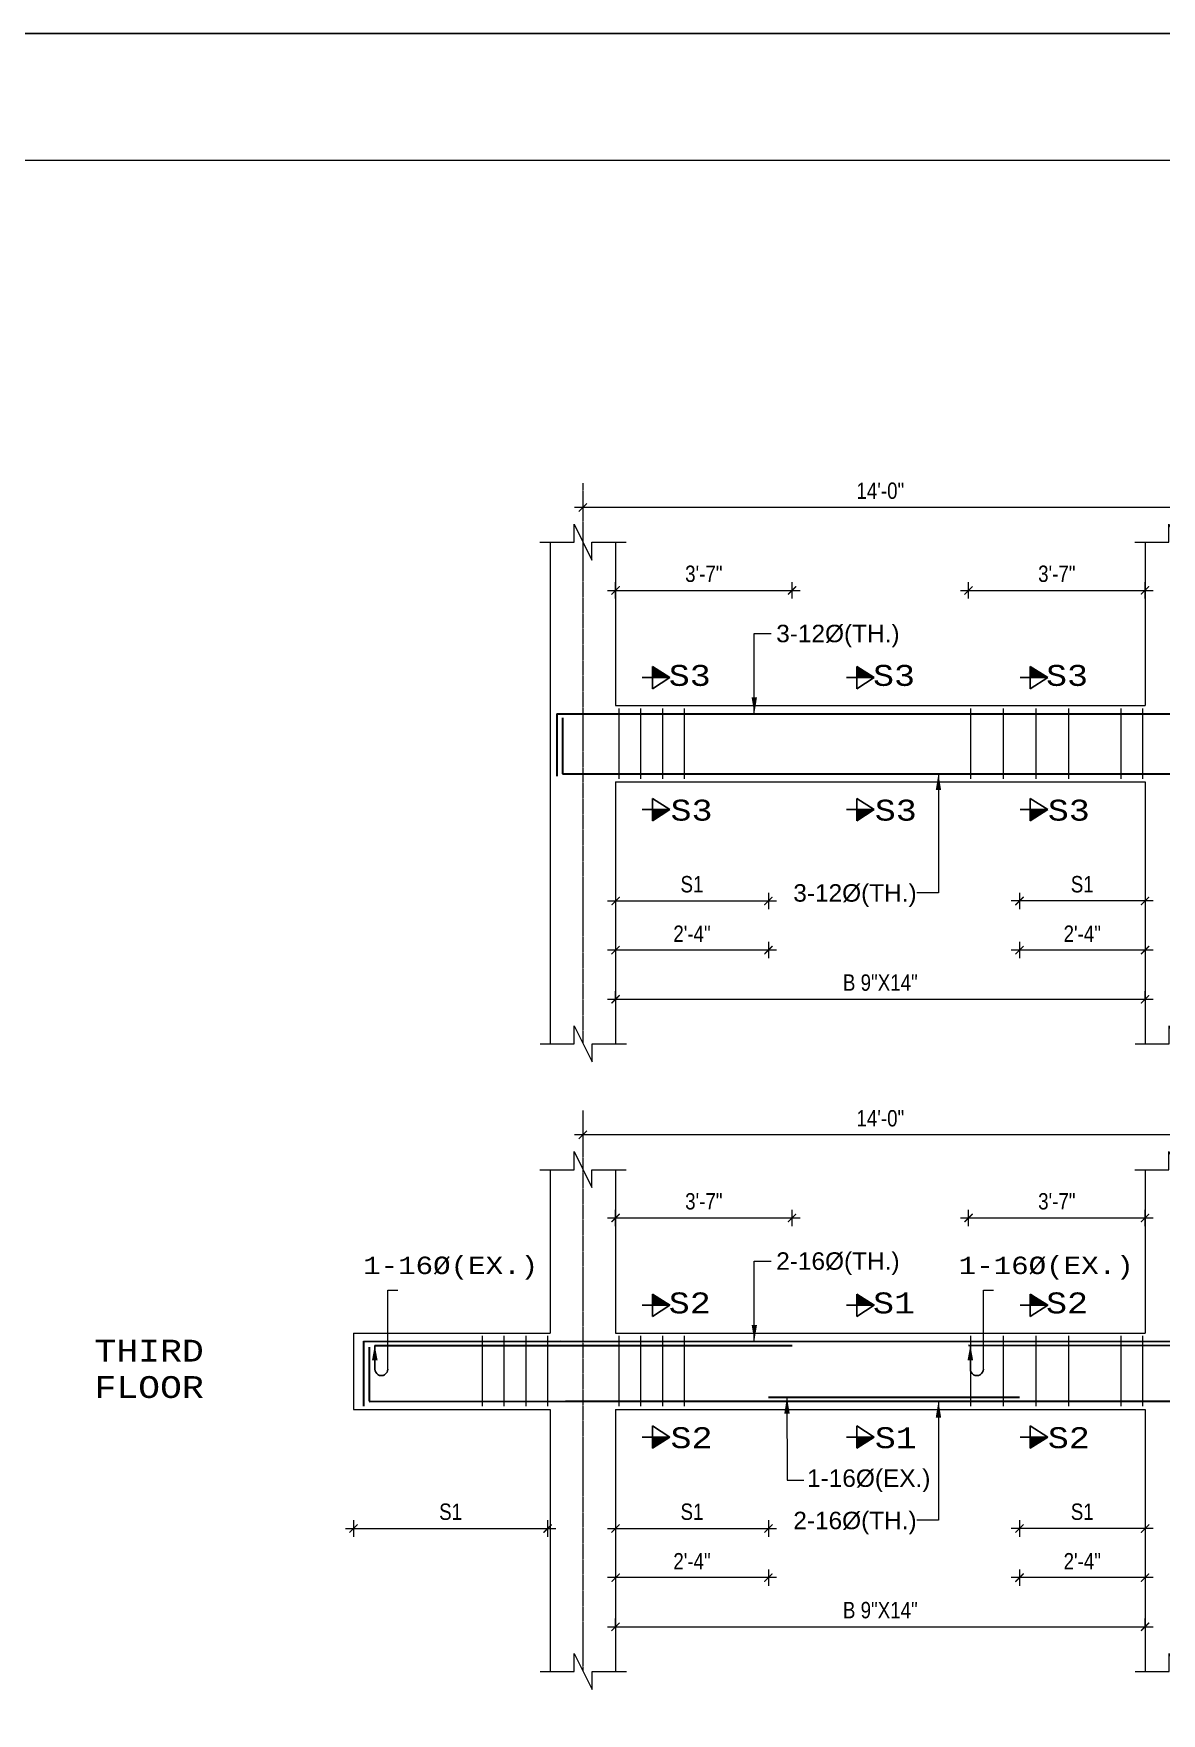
# Model space of a CAD drawing. Header units: inches. Extents: x -2812 to 9774, y -15726 to -746.
# Drawn here: x -2082 to -1668, y -14094 to -13478 of the extents above; entities that cross this region are included whole.
import ezdxf

# ---------------------------------------------------------------- set-up
doc = ezdxf.new("R2010")
doc.units = ezdxf.units.IN
doc.header["$LTSCALE"] = 17
doc.header["$MEASUREMENT"] = 0
for name, pattern in [('ACAD_ISO02W100', [15, 12, -3]), ('ACAD_ISO03W100', [30, 12, -18]), ('CENTER2', [1.125, 0.75, -0.125, 0.125, -0.125])]:
    doc.linetypes.add(name, pattern=pattern)
for name, color, linetype, lineweight in [('09 CONTINUITY', 7, 'Continuous', 9), ('15 CENTER', 113, 'CENTER2', 15), ('15 EXT BAR DIMENSION', 130, 'Continuous', 15), ('15 TEXT', 7, 'Continuous', 15), ('20 BEAM ELEVATION', 140, 'ACAD_ISO03W100', 20), ('20 BEAM SECTION ARROW', 7, 'ACAD_ISO02W100', 20), ('20 STIRRUPS', 137, 'Continuous', 20), ('25 BOT BAR', 12, 'Continuous', 25), ('30 EXTRABAR', 6, 'Continuous', 30), ('30 RENFORCEMENT', 12, 'Continuous', 30), ('ELE1', 3, 'Continuous', 9), ('MARK', 1, 'Continuous', 25), ('RINF', 4, 'Continuous', 25)]:
    doc.layers.add(name, color=color, linetype=linetype, lineweight=lineweight)
doc.layers.add('Dim', color=1, linetype='Continuous')
doc.styles.add('ARIAL', font='arial.ttf')
doc.styles.add('CUNEW', font='cour.ttf')
doc.styles.add('ordinary', font='ARIALN.TTF')
doc.styles.add('TEX8', font='cour.ttf', dxfattribs={"width": 0.75})
doc.dimstyles.new('SUREN 1', dxfattribs={"dimtxt": 0.75, "dimasz": 6, "dimexe": 1.5, "dimexo": 1.5, "dimgap": 1, "dimtad": 1, "dimdec": 1, "dimzin": 3, "dimdsep": 46, "dimlunit": 4, "dimtxsty": 'TEX8', "dimblk": 'ARCHTICK', "dimcen": 0.09375, "dimclrd": 1, "dimclre": 1, "dimclrt": 256, "dimadec": 0, "dimazin": 0, "dimtfac": 0.75, "dimtdec": 1, "dimtmove": 1, "dimatfit": 3, "dimfxl": 1, "dimtolj": 1, "dimtzin": 0, "dimlwd": 9, "dimlwe": 9, "dimarcsym": 0})
doc.dimstyles.new('SUREN 4', dxfattribs={"dimtxt": 4, "dimasz": 3, "dimexe": 3, "dimexo": 0, "dimgap": 3, "dimtad": 1, "dimdec": 0, "dimzin": 3, "dimdsep": 46, "dimlunit": 4, "dimtxsty": 'ordinary', "dimblk": 'ARCHTICK', "dimcen": 8, "dimdle": 3, "dimclrd": 1, "dimclre": 5, "dimclrt": 256, "dimadec": 3, "dimazin": 0, "dimtfac": 1, "dimtdec": 0, "dimtmove": 1, "dimatfit": 3, "dimfxl": 3, "dimfxlon": 1, "dimfrac": 1, "dimtolj": 1, "dimtzin": 0, "dimlwd": 5, "dimlwe": 5, "dimarcsym": 0})

# ---------------------------------------------------------------- blocks, each defined once
blk = doc.blocks.new('BS6')
at = {"layer": '15 TEXT', "insert": (18042.16, -8961.64, 0), "char_height": 8, "width": 201.2125, "attachment_point": 3, "style": 'CUNEW'}
blk.add_mtext('THIRD\\PFLOOR', dxfattribs=at)
blk = doc.blocks.new('_ArchTick')
at = {"color": 0, "linetype": 'ByBlock', "const_width": 0.15}
blk.add_lwpolyline([(-0.5, -0.5), (0.5, 0.5)], dxfattribs=at)
blk = doc.blocks.new('*D1049')
at = {"layer": 'Defpoints', "color": 0, "transparency": 16777216}
for p in [(18126.8, -8987.17), (18182.8, -8987.17), (18182.8, -9030.78)]:
    blk.add_point(p, dxfattribs=at)
at = {"layer": 'Dim', "color": 1, "lineweight": 5, "transparency": 16777216}
blk.add_line((18123.8, -9030.78), (18185.8, -9030.78), dxfattribs=at)
at = {"layer": 'Dim', "color": 5, "lineweight": 5, "transparency": 16777216}
for p, q in [((18126.8, -9027.78), (18126.8, -9033.78)), ((18182.8, -9027.78), (18182.8, -9033.78))]:
    blk.add_line(p, q, dxfattribs=at)
at = {"layer": 'Dim', "color": 1, "lineweight": 5, "transparency": 16777216, "xscale": 3, "yscale": 3, "zscale": 3, "rotation": 180}
blk.add_blockref('_ArchTick', (18126.8, -9030.78), dxfattribs=at)
at = {"layer": 'Dim', "color": 1, "lineweight": 5, "transparency": 16777216, "xscale": 3, "yscale": 3, "zscale": 3}
blk.add_blockref('_ArchTick', (18182.8, -9030.78), dxfattribs=at)
at = {"layer": 'Dim', "transparency": 16777216, "insert": (18154.8, -9024.67), "char_height": 6, "attachment_point": 5, "style": 'ordinary'}
blk.add_mtext('\\A1;S1', dxfattribs=at)
blk = doc.blocks.new('*D1050')
at = {"layer": 'Defpoints', "color": 0, "transparency": 16777216}
for p in [(18126.8, -8987.17), (18182.8, -8987.17), (18126.8, -9048.78)]:
    blk.add_point(p, dxfattribs=at)
at = {"layer": 'Dim', "color": 5, "lineweight": 5, "transparency": 16777216}
for p, q in [((18126.8, -9045.78), (18126.8, -9051.78)), ((18182.8, -9045.78), (18182.8, -9051.78))]:
    blk.add_line(p, q, dxfattribs=at)
at = {"layer": 'Dim', "color": 1, "lineweight": 5, "transparency": 16777216}
blk.add_line((18185.8, -9048.78), (18123.8, -9048.78), dxfattribs=at)
at = {"layer": 'Dim', "color": 1, "lineweight": 5, "transparency": 16777216, "xscale": 3, "yscale": 3, "zscale": 3, "rotation": 180}
blk.add_blockref('_ArchTick', (18126.8, -9048.78), dxfattribs=at)
at = {"layer": 'Dim', "color": 1, "lineweight": 5, "transparency": 16777216, "xscale": 3, "yscale": 3, "zscale": 3}
blk.add_blockref('_ArchTick', (18182.8, -9048.78), dxfattribs=at)
at = {"layer": 'Dim', "transparency": 16777216, "insert": (18154.8, -9042.77), "char_height": 6, "attachment_point": 5, "style": 'ordinary'}
blk.add_mtext('\\A1;2\'-4"', dxfattribs=at)
blk = doc.blocks.new('*D1053')
at = {"layer": 'Defpoints', "color": 0, "transparency": 16777216}
for p in [(18274.8, -8987.17), (18320.8, -8987.17), (18274.8, -9030.78)]:
    blk.add_point(p, dxfattribs=at)
at = {"layer": 'Dim', "color": 1, "lineweight": 5, "transparency": 16777216}
blk.add_line((18323.8, -9030.78), (18271.8, -9030.78), dxfattribs=at)
at = {"layer": 'Dim', "color": 5, "lineweight": 5, "transparency": 16777216}
for p, q in [((18274.8, -9027.78), (18274.8, -9033.78)), ((18320.8, -9027.78), (18320.8, -9033.78))]:
    blk.add_line(p, q, dxfattribs=at)
at = {"layer": 'Dim', "color": 1, "lineweight": 5, "transparency": 16777216, "xscale": 3, "yscale": 3, "zscale": 3, "rotation": 180}
blk.add_blockref('_ArchTick', (18274.8, -9030.78), dxfattribs=at)
at = {"layer": 'Dim', "color": 1, "lineweight": 5, "transparency": 16777216, "xscale": 3, "yscale": 3, "zscale": 3}
blk.add_blockref('_ArchTick', (18320.8, -9030.78), dxfattribs=at)
at = {"layer": 'Dim', "transparency": 16777216, "insert": (18297.8, -9024.67), "char_height": 6, "attachment_point": 5, "style": 'ordinary'}
blk.add_mtext('\\A1;S1', dxfattribs=at)
blk = doc.blocks.new('*D1054')
at = {"layer": 'Defpoints', "color": 0, "transparency": 16777216}
for p in [(18274.8, -8987.17), (18320.8, -8987.17), (18274.8, -9048.78)]:
    blk.add_point(p, dxfattribs=at)
at = {"layer": 'Dim', "color": 5, "lineweight": 5, "transparency": 16777216}
for p, q in [((18274.8, -9045.78), (18274.8, -9051.78)), ((18320.8, -9045.78), (18320.8, -9051.78))]:
    blk.add_line(p, q, dxfattribs=at)
at = {"layer": 'Dim', "color": 1, "lineweight": 5, "transparency": 16777216}
blk.add_line((18323.8, -9048.78), (18271.8, -9048.78), dxfattribs=at)
at = {"layer": 'Dim', "color": 1, "lineweight": 5, "transparency": 16777216, "xscale": 3, "yscale": 3, "zscale": 3, "rotation": 180}
blk.add_blockref('_ArchTick', (18274.8, -9048.78), dxfattribs=at)
at = {"layer": 'Dim', "color": 1, "lineweight": 5, "transparency": 16777216, "xscale": 3, "yscale": 3, "zscale": 3}
blk.add_blockref('_ArchTick', (18320.8, -9048.78), dxfattribs=at)
at = {"layer": 'Dim', "transparency": 16777216, "insert": (18297.8, -9042.77), "char_height": 6, "attachment_point": 5, "style": 'ordinary'}
blk.add_mtext('\\A1;2\'-4"', dxfattribs=at)
blk = doc.blocks.new('*D1057')
at = {"layer": 'Defpoints', "color": 0, "transparency": 16777216}
for p in [(18126.8, -9066.78), (18320.8, -9066.78), (18320.8, -9066.78)]:
    blk.add_point(p, dxfattribs=at)
at = {"layer": 'Dim', "color": 5, "lineweight": 5, "transparency": 16777216}
for p, q in [((18126.8, -9066.78), (18126.8, -9063.78)), ((18320.8, -9066.78), (18320.8, -9063.78))]:
    blk.add_line(p, q, dxfattribs=at)
at = {"layer": 'Dim', "color": 1, "lineweight": 5, "transparency": 16777216}
blk.add_line((18123.8, -9066.78), (18323.8, -9066.78), dxfattribs=at)
at = {"layer": 'Dim', "color": 1, "lineweight": 5, "transparency": 16777216, "xscale": 3, "yscale": 3, "zscale": 3, "rotation": 180}
blk.add_blockref('_ArchTick', (18126.8, -9066.78), dxfattribs=at)
at = {"layer": 'Dim', "color": 1, "lineweight": 5, "transparency": 16777216, "xscale": 3, "yscale": 3, "zscale": 3}
blk.add_blockref('_ArchTick', (18320.8, -9066.78), dxfattribs=at)
at = {"layer": 'Dim', "transparency": 16777216, "insert": (18223.8, -9060.71), "char_height": 6, "attachment_point": 5, "style": 'ordinary'}
blk.add_mtext('\\A1;B 9"X14"', dxfattribs=at)
blk = doc.blocks.new('A$C760A2D39')
at = {"layer": 'MARK', "color": 2}
blk.add_line((0.65, 1.5), (0.65, 6.92), dxfattribs=at)
blk.add_ellipse((2.15, 1.5), major_axis=(-1.06, 1.06), ratio=1, start_param=0.785398, end_param=3.926991, dxfattribs=at)
blk.add_solid([(1.3, 3.47), (0.65, 6.93), (0, 3.47)], dxfattribs=at)
blk = doc.blocks.new('A$C685A745A')
at = {"layer": '20 BEAM ELEVATION', "linetype": 'Continuous', "lineweight": 20, "ltscale": 10}
blk.add_lwpolyline([(3.65, 1.47), (3.65, 19.57), (5.96, 19.57)], dxfattribs=at)
at = {"layer": '20 BEAM SECTION ARROW', "color": 6, "linetype": 'Continuous'}
blk.add_blockref('A$C760A2D39', (0, -0.01), dxfattribs=at)
blk = doc.blocks.new('*D1061')
at = {"layer": 'Defpoints', "color": 0, "transparency": 16777216}
for p in [(18191.47, -8917), (18126.8, -8959.17), (18191.47, -8963.68, 0)]:
    blk.add_point(p, dxfattribs=at)
at = {"layer": 'Dim', "color": 5, "lineweight": 5, "transparency": 16777216}
for p, q in [((18126.8, -8920), (18126.8, -8914)), ((18191.47, -8920), (18191.47, -8914))]:
    blk.add_line(p, q, dxfattribs=at)
at = {"layer": 'Dim', "color": 1, "lineweight": 5, "transparency": 16777216}
blk.add_line((18123.8, -8917), (18194.47, -8917), dxfattribs=at)
at = {"layer": 'Dim', "color": 1, "lineweight": 5, "transparency": 16777216, "xscale": 3, "yscale": 3, "zscale": 3, "rotation": 180}
blk.add_blockref('_ArchTick', (18126.8, -8917), dxfattribs=at)
at = {"layer": 'Dim', "color": 1, "lineweight": 5, "transparency": 16777216, "xscale": 3, "yscale": 3, "zscale": 3}
blk.add_blockref('_ArchTick', (18191.47, -8917), dxfattribs=at)
at = {"layer": 'Dim', "transparency": 16777216, "insert": (18159.13, -8910.94), "char_height": 6, "attachment_point": 5, "style": 'ordinary'}
blk.add_mtext('\\A1;3\'-7"', dxfattribs=at)
blk = doc.blocks.new('*D1062')
at = {"layer": 'Defpoints', "color": 0, "transparency": 16777216}
for p in [(18320.8, -8917), (18256.13, -8959.17), (18320.8, -8963.68, 0)]:
    blk.add_point(p, dxfattribs=at)
at = {"layer": 'Dim', "color": 5, "lineweight": 5, "transparency": 16777216}
for p, q in [((18256.13, -8920), (18256.13, -8914)), ((18320.8, -8920), (18320.8, -8914))]:
    blk.add_line(p, q, dxfattribs=at)
at = {"layer": 'Dim', "color": 1, "lineweight": 5, "transparency": 16777216}
blk.add_line((18253.13, -8917), (18323.8, -8917), dxfattribs=at)
at = {"layer": 'Dim', "color": 1, "lineweight": 5, "transparency": 16777216, "xscale": 3, "yscale": 3, "zscale": 3, "rotation": 180}
blk.add_blockref('_ArchTick', (18256.13, -8917), dxfattribs=at)
at = {"layer": 'Dim', "color": 1, "lineweight": 5, "transparency": 16777216, "xscale": 3, "yscale": 3, "zscale": 3}
blk.add_blockref('_ArchTick', (18320.8, -8917), dxfattribs=at)
at = {"layer": 'Dim', "transparency": 16777216, "insert": (18288.47, -8910.94), "char_height": 6, "attachment_point": 5, "style": 'ordinary'}
blk.add_mtext('\\A1;3\'-7"', dxfattribs=at)
blk = doc.blocks.new('*D1063')
at = {"layer": 'Defpoints', "color": 0, "transparency": 16777216}
for p in [(18030.8, -8987.17), (18101.91, -8987.17), (18101.91, -9030.78)]:
    blk.add_point(p, dxfattribs=at)
at = {"layer": 'Dim', "color": 1, "lineweight": 5, "transparency": 16777216}
blk.add_line((18027.8, -9030.78), (18104.91, -9030.78), dxfattribs=at)
at = {"layer": 'Dim', "color": 5, "lineweight": 5, "transparency": 16777216}
for p, q in [((18030.8, -9027.78), (18030.8, -9033.78)), ((18101.91, -9027.78), (18101.91, -9033.78))]:
    blk.add_line(p, q, dxfattribs=at)
at = {"layer": 'Dim', "color": 1, "lineweight": 5, "transparency": 16777216, "xscale": 3, "yscale": 3, "zscale": 3, "rotation": 180}
blk.add_blockref('_ArchTick', (18030.8, -9030.78), dxfattribs=at)
at = {"layer": 'Dim', "color": 1, "lineweight": 5, "transparency": 16777216, "xscale": 3, "yscale": 3, "zscale": 3}
blk.add_blockref('_ArchTick', (18101.91, -9030.78), dxfattribs=at)
at = {"layer": 'Dim', "transparency": 16777216, "insert": (18066.36, -9024.67), "char_height": 6, "attachment_point": 5, "style": 'ordinary'}
blk.add_mtext('\\A1;S1', dxfattribs=at)
blk = doc.blocks.new('*D1093')
at = {"layer": 'Defpoints', "color": 0, "transparency": 16777216}
for p in [(18126.8, -8757.28), (18182.8, -8757.28), (18182.8, -8800.89)]:
    blk.add_point(p, dxfattribs=at)
at = {"layer": 'Dim', "color": 5, "lineweight": 5, "transparency": 16777216}
for p, q in [((18126.8, -8797.89), (18126.8, -8803.89)), ((18182.8, -8797.89), (18182.8, -8803.89))]:
    blk.add_line(p, q, dxfattribs=at)
at = {"layer": 'Dim', "color": 1, "lineweight": 5, "transparency": 16777216}
blk.add_line((18123.8, -8800.89), (18185.8, -8800.89), dxfattribs=at)
at = {"layer": 'Dim', "color": 1, "lineweight": 5, "transparency": 16777216, "xscale": 3, "yscale": 3, "zscale": 3, "rotation": 180}
blk.add_blockref('_ArchTick', (18126.8, -8800.89), dxfattribs=at)
at = {"layer": 'Dim', "color": 1, "lineweight": 5, "transparency": 16777216, "xscale": 3, "yscale": 3, "zscale": 3}
blk.add_blockref('_ArchTick', (18182.8, -8800.89), dxfattribs=at)
at = {"layer": 'Dim', "transparency": 16777216, "insert": (18154.8, -8794.78), "char_height": 6, "attachment_point": 5, "style": 'ordinary'}
blk.add_mtext('\\A1;S1', dxfattribs=at)
blk = doc.blocks.new('*D1094')
at = {"layer": 'Defpoints', "color": 0, "transparency": 16777216}
for p in [(18126.8, -8757.28), (18182.8, -8757.28), (18126.8, -8818.89)]:
    blk.add_point(p, dxfattribs=at)
at = {"layer": 'Dim', "color": 5, "lineweight": 5, "transparency": 16777216}
for p, q in [((18126.8, -8815.89), (18126.8, -8821.89)), ((18182.8, -8815.89), (18182.8, -8821.89))]:
    blk.add_line(p, q, dxfattribs=at)
at = {"layer": 'Dim', "color": 1, "lineweight": 5, "transparency": 16777216}
blk.add_line((18185.8, -8818.89), (18123.8, -8818.89), dxfattribs=at)
at = {"layer": 'Dim', "color": 1, "lineweight": 5, "transparency": 16777216, "xscale": 3, "yscale": 3, "zscale": 3, "rotation": 180}
blk.add_blockref('_ArchTick', (18126.8, -8818.89), dxfattribs=at)
at = {"layer": 'Dim', "color": 1, "lineweight": 5, "transparency": 16777216, "xscale": 3, "yscale": 3, "zscale": 3}
blk.add_blockref('_ArchTick', (18182.8, -8818.89), dxfattribs=at)
at = {"layer": 'Dim', "transparency": 16777216, "insert": (18154.8, -8812.88), "char_height": 6, "attachment_point": 5, "style": 'ordinary'}
blk.add_mtext('\\A1;2\'-4"', dxfattribs=at)
blk = doc.blocks.new('*D1097')
at = {"layer": 'Defpoints', "color": 0, "transparency": 16777216}
for p in [(18274.8, -8757.28), (18320.8, -8757.28), (18274.8, -8800.89)]:
    blk.add_point(p, dxfattribs=at)
at = {"layer": 'Dim', "color": 5, "lineweight": 5, "transparency": 16777216}
for p, q in [((18274.8, -8797.89), (18274.8, -8803.89)), ((18320.8, -8797.89), (18320.8, -8803.89))]:
    blk.add_line(p, q, dxfattribs=at)
at = {"layer": 'Dim', "color": 1, "lineweight": 5, "transparency": 16777216}
blk.add_line((18323.8, -8800.89), (18271.8, -8800.89), dxfattribs=at)
at = {"layer": 'Dim', "color": 1, "lineweight": 5, "transparency": 16777216, "xscale": 3, "yscale": 3, "zscale": 3, "rotation": 180}
blk.add_blockref('_ArchTick', (18274.8, -8800.89), dxfattribs=at)
at = {"layer": 'Dim', "color": 1, "lineweight": 5, "transparency": 16777216, "xscale": 3, "yscale": 3, "zscale": 3}
blk.add_blockref('_ArchTick', (18320.8, -8800.89), dxfattribs=at)
at = {"layer": 'Dim', "transparency": 16777216, "insert": (18297.8, -8794.78), "char_height": 6, "attachment_point": 5, "style": 'ordinary'}
blk.add_mtext('\\A1;S1', dxfattribs=at)
blk = doc.blocks.new('*D1098')
at = {"layer": 'Defpoints', "color": 0, "transparency": 16777216}
for p in [(18274.8, -8757.28), (18320.8, -8757.28), (18274.8, -8818.89)]:
    blk.add_point(p, dxfattribs=at)
at = {"layer": 'Dim', "color": 5, "lineweight": 5, "transparency": 16777216}
for p, q in [((18274.8, -8815.89), (18274.8, -8821.89)), ((18320.8, -8815.89), (18320.8, -8821.89))]:
    blk.add_line(p, q, dxfattribs=at)
at = {"layer": 'Dim', "color": 1, "lineweight": 5, "transparency": 16777216}
blk.add_line((18323.8, -8818.89), (18271.8, -8818.89), dxfattribs=at)
at = {"layer": 'Dim', "color": 1, "lineweight": 5, "transparency": 16777216, "xscale": 3, "yscale": 3, "zscale": 3, "rotation": 180}
blk.add_blockref('_ArchTick', (18274.8, -8818.89), dxfattribs=at)
at = {"layer": 'Dim', "color": 1, "lineweight": 5, "transparency": 16777216, "xscale": 3, "yscale": 3, "zscale": 3}
blk.add_blockref('_ArchTick', (18320.8, -8818.89), dxfattribs=at)
at = {"layer": 'Dim', "transparency": 16777216, "insert": (18297.8, -8812.88), "char_height": 6, "attachment_point": 5, "style": 'ordinary'}
blk.add_mtext('\\A1;2\'-4"', dxfattribs=at)
blk = doc.blocks.new('*D1101')
at = {"layer": 'Defpoints', "color": 0, "transparency": 16777216}
for p in [(18126.8, -8836.89), (18320.8, -8836.89), (18320.8, -8836.89)]:
    blk.add_point(p, dxfattribs=at)
at = {"layer": 'Dim', "color": 5, "lineweight": 5, "transparency": 16777216}
for p, q in [((18126.8, -8836.89), (18126.8, -8833.89)), ((18320.8, -8836.89), (18320.8, -8833.89))]:
    blk.add_line(p, q, dxfattribs=at)
at = {"layer": 'Dim', "color": 1, "lineweight": 5, "transparency": 16777216}
blk.add_line((18123.8, -8836.89), (18323.8, -8836.89), dxfattribs=at)
at = {"layer": 'Dim', "color": 1, "lineweight": 5, "transparency": 16777216, "xscale": 3, "yscale": 3, "zscale": 3, "rotation": 180}
blk.add_blockref('_ArchTick', (18126.8, -8836.89), dxfattribs=at)
at = {"layer": 'Dim', "color": 1, "lineweight": 5, "transparency": 16777216, "xscale": 3, "yscale": 3, "zscale": 3}
blk.add_blockref('_ArchTick', (18320.8, -8836.89), dxfattribs=at)
at = {"layer": 'Dim', "transparency": 16777216, "insert": (18223.8, -8830.82), "char_height": 6, "attachment_point": 5, "style": 'ordinary'}
blk.add_mtext('\\A1;B 9"X14"', dxfattribs=at)
blk = doc.blocks.new('*D1105')
at = {"layer": 'Defpoints', "color": 0, "transparency": 16777216}
for p in [(18191.47, -8687.11), (18126.8, -8729.28), (18191.47, -8733.79, 0)]:
    blk.add_point(p, dxfattribs=at)
at = {"layer": 'Dim', "color": 1, "lineweight": 5, "transparency": 16777216}
blk.add_line((18123.8, -8687.11), (18194.47, -8687.11), dxfattribs=at)
at = {"layer": 'Dim', "color": 5, "lineweight": 5, "transparency": 16777216}
for p, q in [((18126.8, -8690.11), (18126.8, -8684.11)), ((18191.47, -8690.11), (18191.47, -8684.11))]:
    blk.add_line(p, q, dxfattribs=at)
at = {"layer": 'Dim', "color": 1, "lineweight": 5, "transparency": 16777216, "xscale": 3, "yscale": 3, "zscale": 3, "rotation": 180}
blk.add_blockref('_ArchTick', (18126.8, -8687.11), dxfattribs=at)
at = {"layer": 'Dim', "color": 1, "lineweight": 5, "transparency": 16777216, "xscale": 3, "yscale": 3, "zscale": 3}
blk.add_blockref('_ArchTick', (18191.47, -8687.11), dxfattribs=at)
at = {"layer": 'Dim', "transparency": 16777216, "insert": (18159.13, -8681.05), "char_height": 6, "attachment_point": 5, "style": 'ordinary'}
blk.add_mtext('\\A1;3\'-7"', dxfattribs=at)
blk = doc.blocks.new('*D1106')
at = {"layer": 'Defpoints', "color": 0, "transparency": 16777216}
for p in [(18320.8, -8687.11), (18256.13, -8729.28), (18320.8, -8733.79, 0)]:
    blk.add_point(p, dxfattribs=at)
at = {"layer": 'Dim', "color": 1, "lineweight": 5, "transparency": 16777216}
blk.add_line((18253.13, -8687.11), (18323.8, -8687.11), dxfattribs=at)
at = {"layer": 'Dim', "color": 5, "lineweight": 5, "transparency": 16777216}
for p, q in [((18256.13, -8690.11), (18256.13, -8684.11)), ((18320.8, -8690.11), (18320.8, -8684.11))]:
    blk.add_line(p, q, dxfattribs=at)
at = {"layer": 'Dim', "color": 1, "lineweight": 5, "transparency": 16777216, "xscale": 3, "yscale": 3, "zscale": 3, "rotation": 180}
blk.add_blockref('_ArchTick', (18256.13, -8687.11), dxfattribs=at)
at = {"layer": 'Dim', "color": 1, "lineweight": 5, "transparency": 16777216, "xscale": 3, "yscale": 3, "zscale": 3}
blk.add_blockref('_ArchTick', (18320.8, -8687.11), dxfattribs=at)
at = {"layer": 'Dim', "transparency": 16777216, "insert": (18288.47, -8681.05), "char_height": 6, "attachment_point": 5, "style": 'ordinary'}
blk.add_mtext('\\A1;3\'-7"', dxfattribs=at)
blk = doc.blocks.new('*D1438')
at = {"layer": 'Defpoints', "color": 0, "transparency": 16777216}
for p in [(18114.8, -8877.69), (18332.8, -8877.69), (18114.8, -8886.59)]:
    blk.add_point(p, dxfattribs=at)
at = {"layer": 'Dim', "color": 5, "lineweight": 5, "transparency": 16777216}
for p, q in [((18114.8, -8883.59), (18114.8, -8889.59)), ((18332.8, -8883.59), (18332.8, -8889.59))]:
    blk.add_line(p, q, dxfattribs=at)
at = {"layer": 'Dim', "color": 1, "lineweight": 5, "transparency": 16777216}
blk.add_line((18335.8, -8886.59), (18111.8, -8886.59), dxfattribs=at)
at = {"layer": 'Dim', "color": 1, "lineweight": 5, "transparency": 16777216, "xscale": 3, "yscale": 3, "zscale": 3, "rotation": 180}
blk.add_blockref('_ArchTick', (18114.8, -8886.59), dxfattribs=at)
at = {"layer": 'Dim', "color": 1, "lineweight": 5, "transparency": 16777216, "xscale": 3, "yscale": 3, "zscale": 3}
blk.add_blockref('_ArchTick', (18332.8, -8886.59), dxfattribs=at)
at = {"layer": 'Dim', "transparency": 16777216, "insert": (18223.8, -8880.53), "char_height": 6, "attachment_point": 5, "style": 'ordinary'}
blk.add_mtext('\\A1;14\'-0"', dxfattribs=at)
blk = doc.blocks.new('*D1443')
at = {"layer": 'Defpoints', "color": 0, "transparency": 16777216}
for p in [(18114.8, -8647.8), (18332.8, -8647.8), (18114.8, -8656.7)]:
    blk.add_point(p, dxfattribs=at)
at = {"layer": 'Dim', "color": 1, "lineweight": 5, "transparency": 16777216}
blk.add_line((18335.8, -8656.7), (18111.8, -8656.7), dxfattribs=at)
at = {"layer": 'Dim', "color": 5, "lineweight": 5, "transparency": 16777216}
for p, q in [((18114.8, -8653.7), (18114.8, -8659.7)), ((18332.8, -8653.7), (18332.8, -8659.7))]:
    blk.add_line(p, q, dxfattribs=at)
at = {"layer": 'Dim', "color": 1, "lineweight": 5, "transparency": 16777216, "xscale": 3, "yscale": 3, "zscale": 3, "rotation": 180}
blk.add_blockref('_ArchTick', (18114.8, -8656.7), dxfattribs=at)
at = {"layer": 'Dim', "color": 1, "lineweight": 5, "transparency": 16777216, "xscale": 3, "yscale": 3, "zscale": 3}
blk.add_blockref('_ArchTick', (18332.8, -8656.7), dxfattribs=at)
at = {"layer": 'Dim', "transparency": 16777216, "insert": (18223.8, -8650.64), "char_height": 6, "attachment_point": 5, "style": 'ordinary'}
blk.add_mtext('\\A1;14\'-0"', dxfattribs=at)
blk = doc.blocks.new('BS7')
at = {"layer": 'RINF'}
h = blk.add_hatch(dxfattribs=at)
h.set_pattern_fill('ANSI31', color=1, scale=0.029257, style=0)
h.set_pattern_definition([(135.000000013, (-51789.1143414, -24107.707302), (0.00271529004177, 0.00271529004057), [])])
h.paths.add_polyline_path([(18140.3, -8714.98), (18146.7, -8719.07), (18140.3, -8719.07)])
h = blk.add_hatch(dxfattribs=at)
h.set_pattern_fill('ANSI31', color=1, scale=0.029257, style=0)
h.set_pattern_definition([(135.000000013, (-51714.27408, -24107.707302), (0.00271529004177, 0.00271529004057), [])])
h.paths.add_polyline_path([(18215.14, -8714.98), (18221.55, -8719.07), (18215.14, -8719.07)])
h = blk.add_hatch(dxfattribs=at)
h.set_pattern_fill('ANSI31', color=1, scale=0.029257, style=0)
h.set_pattern_definition([(135.000000013, (-51650.6401422, -24107.707302), (0.00271529004177, 0.00271529004057), [])])
h.paths.add_polyline_path([(18278.77, -8714.98), (18285.18, -8719.07), (18278.77, -8719.07)])
h = blk.add_hatch(dxfattribs=at)
h.set_pattern_fill('ANSI31', color=1, scale=1.6, style=0)
h.set_pattern_definition([(135.000000013, (-3776862.72474, -825900.5278), (0.148492424155, 0.148492424089), [])])
h.paths.add_polyline_path([(18140.3, -8771.47), (18146.7, -8767.38), (18140.3, -8767.38)])
h = blk.add_hatch(dxfattribs=at)
h.set_pattern_fill('ANSI31', color=1, scale=1.6, style=0)
h.set_pattern_definition([(135.000000013, (-3776787.88448, -825900.5278), (0.148492424155, 0.148492424089), [])])
h.paths.add_polyline_path([(18215.14, -8771.47), (18221.55, -8767.38), (18215.14, -8767.38)])
h = blk.add_hatch(dxfattribs=at)
h.set_pattern_fill('ANSI31', color=1, scale=1.6, style=0)
h.set_pattern_definition([(135.000000013, (-3776724.25054, -825900.5278), (0.148492424155, 0.148492424089), [])])
h.paths.add_polyline_path([(18278.77, -8771.47), (18285.18, -8767.38), (18278.77, -8767.38)])
h = blk.add_hatch(dxfattribs=at)
h.set_pattern_fill('ANSI31', color=1, scale=0.029257, style=0)
h.set_pattern_definition([(135.000000013, (-51789.1143414, -24337.5969254), (0.00271529004177, 0.00271529004057), [])])
h.paths.add_polyline_path([(18140.3, -8944.87), (18146.7, -8948.96), (18140.3, -8948.96)])
h = blk.add_hatch(dxfattribs=at)
h.set_pattern_fill('ANSI31', color=1, scale=0.029257, style=0)
h.set_pattern_definition([(135.000000013, (-51714.27408, -24337.5969254), (0.00271529004177, 0.00271529004057), [])])
h.paths.add_polyline_path([(18215.14, -8944.87), (18221.55, -8948.96), (18215.14, -8948.96)])
h = blk.add_hatch(dxfattribs=at)
h.set_pattern_fill('ANSI31', color=1, scale=0.029257, style=0)
h.set_pattern_definition([(135.000000013, (-51650.6401422, -24337.5969254), (0.00271529004177, 0.00271529004057), [])])
h.paths.add_polyline_path([(18278.77, -8944.87), (18285.18, -8948.96), (18278.77, -8948.96)])
h = blk.add_hatch(dxfattribs=at)
h.set_pattern_fill('ANSI31', color=1, scale=1.6, style=0)
h.set_pattern_definition([(135.000000013, (-3776862.72474, -826130.41743), (0.148492424155, 0.148492424089), [])])
h.paths.add_polyline_path([(18140.3, -9001.36), (18146.7, -8997.27), (18140.3, -8997.27)])
h = blk.add_hatch(dxfattribs=at)
h.set_pattern_fill('ANSI31', color=1, scale=1.6, style=0)
h.set_pattern_definition([(135.000000013, (-3776787.88448, -826130.41743), (0.148492424155, 0.148492424089), [])])
h.paths.add_polyline_path([(18215.14, -9001.36), (18221.55, -8997.27), (18215.14, -8997.27)])
h = blk.add_hatch(dxfattribs=at)
h.set_pattern_fill('ANSI31', color=1, scale=1.6, style=0)
h.set_pattern_definition([(135.000000013, (-3776724.25054, -826130.41743), (0.148492424155, 0.148492424089), [])])
h.paths.add_polyline_path([(18278.77, -9001.36), (18285.18, -8997.27), (18278.77, -8997.27)])
at = {"layer": '09 CONTINUITY', "color": 2, "lineweight": 5, "ltscale": 25}
for points in [[(18099.08, -8669.45), (18111.58, -8669.45), (18111.58, -8662.82), (18118.12, -8676), (18118.12, -8669.45), (18130.7, -8669.45)], [(18317.08, -8669.45), (18329.58, -8669.45), (18329.58, -8662.82), (18336.12, -8676), (18336.12, -8669.45), (18348.7, -8669.45)], [(18099.13, -8853.28), (18111.63, -8853.28), (18111.63, -8846.65), (18118.17, -8859.83), (18118.17, -8853.28), (18130.75, -8853.28)], [(18317.13, -8853.28), (18329.63, -8853.28), (18329.63, -8846.65), (18336.17, -8859.83), (18336.17, -8853.28), (18348.75, -8853.28)], [(18099.08, -8899.34), (18111.58, -8899.34), (18111.58, -8892.71), (18118.12, -8905.89), (18118.12, -8899.34), (18130.7, -8899.34)], [(18317.08, -8899.34), (18329.58, -8899.34), (18329.58, -8892.71), (18336.12, -8905.89), (18336.12, -8899.34), (18348.7, -8899.34)], [(18099.13, -9083.17), (18111.63, -9083.17), (18111.63, -9076.54), (18118.17, -9089.72), (18118.17, -9083.17), (18130.75, -9083.17)], [(18317.13, -9083.17), (18329.63, -9083.17), (18329.63, -9076.54), (18336.17, -9089.72), (18336.17, -9083.17), (18348.75, -9083.17)]]:
    blk.add_lwpolyline(points, dxfattribs=at)
at = {"layer": '15 CENTER', "ltscale": 0.05}
for p, q in [((18114.8, -8647.8), (18114.8, -8853.04)), ((18114.8, -8877.69), (18114.8, -9082.93))]:
    blk.add_line(p, q, dxfattribs=at)
at = {"layer": '20 BEAM ELEVATION', "linetype": 'ByBlock', "ltscale": 20}
for p, q in [((18102.8, -8669.45), (18102.8, -8757.28)), ((18126.8, -8669.45), (18126.8, -8729.28)), ((18320.8, -8669.45), (18320.8, -8729.28)), ((18126.8, -8729.28), (18320.8, -8729.28)), ((18102.8, -8757.28), (18102.8, -8853.28)), ((18126.8, -8757.28), (18126.8, -8853.28)), ((18126.8, -8757.28), (18320.8, -8757.28)), ((18320.8, -8757.28), (18320.8, -8853.28)), ((18102.8, -8899.34), (18102.8, -8959.17)), ((18126.8, -8899.34), (18126.8, -8959.17)), ((18320.8, -8899.34), (18320.8, -8959.17)), ((18030.8, -8959.17), (18030.8, -8981.67)), ((18030.8, -8959.17), (18102.8, -8959.17)), ((18030.8, -8959.17), (18030.8, -8987.17)), ((18126.8, -8959.17), (18320.8, -8959.17)), ((18030.8, -8987.17), (18102.8, -8987.17)), ((18102.8, -8987.17), (18102.8, -9083.17)), ((18126.8, -8987.17), (18126.8, -9083.17)), ((18126.8, -8987.17), (18320.8, -8987.17)), ((18320.8, -8987.17), (18320.8, -9083.17))]:
    blk.add_line(p, q, dxfattribs=at)
at = {"layer": '20 STIRRUPS'}
for p, q in [((18127.99, -8730.34), (18127.99, -8756.12)), ((18135.99, -8730.34), (18135.99, -8756.12)), ((18143.99, -8730.34), (18143.99, -8756.12)), ((18151.99, -8730.34), (18151.99, -8756.12)), ((18256.79, -8730.34), (18256.79, -8756.12)), ((18268.79, -8730.34), (18268.79, -8756.12)), ((18280.79, -8730.34), (18280.79, -8756.12)), ((18292.79, -8730.34), (18292.79, -8756.12)), ((18311.91, -8730.34), (18311.91, -8756.12)), ((18319.91, -8730.34), (18319.91, -8756.12)), ((18077.91, -8960.23), (18077.91, -8986.01)), ((18085.91, -8960.23), (18085.91, -8986.01)), ((18093.91, -8960.23), (18093.91, -8986.01)), ((18101.91, -8960.23), (18101.91, -8986.01)), ((18127.99, -8960.23), (18127.99, -8986.01)), ((18135.99, -8960.23), (18135.99, -8986.01)), ((18143.99, -8960.23), (18143.99, -8986.01)), ((18151.99, -8960.23), (18151.99, -8986.01)), ((18256.79, -8960.23), (18256.79, -8986.01)), ((18268.79, -8960.23), (18268.79, -8986.01)), ((18280.79, -8960.23), (18280.79, -8986.01)), ((18292.79, -8960.23), (18292.79, -8986.01)), ((18311.91, -8960.23), (18311.91, -8986.01)), ((18319.91, -8960.23), (18319.91, -8986.01))]:
    blk.add_line(p, q, dxfattribs=at)
at = {"layer": '30 EXTRABAR', "lineweight": 30, "ltscale": 0.75}
blk.add_line((18182.8, -8982.7), (18274.8, -8982.71), dxfattribs=at)
at = {"layer": '30 EXTRABAR', "lineweight": 30, "ltscale": 0.75, "elevation": 0, "flags": 128}
for points in [[(18038.57, -8963.68), (18191.47, -8963.68)], [(18256.13, -8963.67), (18397.91, -8963.69)]]:
    blk.add_lwpolyline(points, dxfattribs=at)
at = {"layer": '30 RENFORCEMENT', "lineweight": 30, "ltscale": 0.75}
for p, q in [((18105.33, -8732.31), (18105.33, -8755.2)), ((18105.33, -8732.33), (18522.27, -8732.33, 0)), ((18107.33, -8733.84), (18107.33, -8754.28)), ((18107.33, -8754.28), (18108.49, -8754.28)), ((18108.49, -8754.28), (18520.27, -8754.3, 0)), ((18034.49, -8962.17), (18034.49, -8986.01)), ((18034.49, -8962.25), (18106.49, -8962.2)), ((18034.49, -8962.25), (18034.49, -8980.51)), ((18036.49, -8964.3), (18036.49, -8984.17)), ((18106.49, -8962.2), (18522.27, -8962.22, 0)), ((18036.49, -8984.24), (18108.49, -8984.17)), ((18108.49, -8984.17), (18520.27, -8984.19, 0))]:
    blk.add_line(p, q, dxfattribs=at)
at = {"layer": 'RINF', "color": 1}
for p, q in [((18136.56, -8719.07), (18146.7, -8719.07)), ((18140.3, -8723.16), (18140.3, -8714.98)), ((18146.7, -8719.07), (18140.3, -8714.98)), ((18146.7, -8719.07), (18140.3, -8723.16)), ((18211.4, -8719.07), (18221.55, -8719.07)), ((18215.14, -8723.16), (18215.14, -8714.98)), ((18221.55, -8719.07), (18215.14, -8714.98)), ((18221.55, -8719.07), (18215.14, -8723.16)), ((18275.03, -8719.07), (18285.18, -8719.07)), ((18278.77, -8723.16), (18278.77, -8714.98)), ((18285.18, -8719.07), (18278.77, -8714.98)), ((18285.18, -8719.07), (18278.77, -8723.16)), ((18136.56, -8767.38, 0), (18146.7, -8767.38, 0)), ((18140.3, -8763.29, 0), (18140.3, -8771.47, 0)), ((18146.7, -8767.38, 0), (18140.3, -8763.29, 0)), ((18146.7, -8767.38, 0), (18140.3, -8771.47, 0)), ((18211.4, -8767.38, 0), (18221.55, -8767.38, 0)), ((18215.14, -8763.29, 0), (18215.14, -8771.47, 0)), ((18221.55, -8767.38, 0), (18215.14, -8763.29, 0)), ((18221.55, -8767.38, 0), (18215.14, -8771.47, 0)), ((18275.03, -8767.38, 0), (18285.18, -8767.38, 0)), ((18278.77, -8763.29, 0), (18278.77, -8771.47, 0)), ((18285.18, -8767.38, 0), (18278.77, -8763.29, 0)), ((18285.18, -8767.38, 0), (18278.77, -8771.47, 0)), ((18140.3, -8953.05), (18140.3, -8944.87)), ((18146.7, -8948.96), (18140.3, -8944.87)), ((18215.14, -8953.05), (18215.14, -8944.87)), ((18221.55, -8948.96), (18215.14, -8944.87)), ((18278.77, -8953.05), (18278.77, -8944.87)), ((18285.18, -8948.96), (18278.77, -8944.87)), ((18136.56, -8948.96), (18146.7, -8948.96)), ((18146.7, -8948.96), (18140.3, -8953.05)), ((18211.4, -8948.96), (18221.55, -8948.96)), ((18221.55, -8948.96), (18215.14, -8953.05)), ((18275.03, -8948.96), (18285.18, -8948.96)), ((18285.18, -8948.96), (18278.77, -8953.05)), ((18140.3, -8993.18, 0), (18140.3, -9001.36, 0)), ((18146.7, -8997.27, 0), (18140.3, -8993.18, 0)), ((18215.14, -8993.18, 0), (18215.14, -9001.36, 0)), ((18221.55, -8997.27, 0), (18215.14, -8993.18, 0)), ((18278.77, -8993.18, 0), (18278.77, -9001.36, 0)), ((18285.18, -8997.27, 0), (18278.77, -8993.18, 0)), ((18136.56, -8997.27, 0), (18146.7, -8997.27, 0)), ((18146.7, -8997.27, 0), (18140.3, -9001.36, 0)), ((18211.4, -8997.27, 0), (18221.55, -8997.27, 0)), ((18221.55, -8997.27, 0), (18215.14, -9001.36, 0)), ((18275.03, -8997.27, 0), (18285.18, -8997.27, 0)), ((18285.18, -8997.27, 0), (18278.77, -9001.36, 0))]:
    blk.add_line(p, q, dxfattribs=at)
at = {"layer": '15 TEXT', "xscale": 1.600000000000364, "yscale": 1.600000000000364, "zscale": 1.600000000000364}
for p in [(18037.53, -8974.74, 0), (18255.75, -8974.74)]:
    blk.add_blockref('A$C685A745A', p, dxfattribs=at)
at = {"layer": '15 EXT BAR DIMENSION', "style": 'CUNEW'}
for p in [(18034.28, -8937.57, 0), (18252.5, -8937.57)]:
    blk.add_text('1-16%%C(EX.)', height=6.4, dxfattribs=at).set_placement(p)
at = {"layer": '15 TEXT', "style": 'ARIAL'}
for s, p in [('3-12%%C(TH.)', (18185.66, -8706.1, 0)), ('3-12%%C(TH.)', (18191.92, -8801.14, 0)), ('2-16%%C(TH.)', (18185.66, -8935.99, 0)), ('1-16%%C(EX.)', (18196.96, -9015.53, 0)), ('2-16%%C(TH.)', (18191.92, -9031.03, 0))]:
    blk.add_text(s, height=6.4, dxfattribs=at).set_placement(p)
at = {"layer": '20 BEAM SECTION ARROW', "color": 2, "style": 'CUNEW'}
for s, p in [('S3', (18146.28, -8722.09)), ('S3', (18221.12, -8722.09)), ('S3', (18284.52, -8722.09, 0)), ('S3', (18146.93, -8771.46, 0)), ('S3', (18221.77, -8771.46, 0)), ('S3', (18285.17, -8771.46)), ('S2', (18146.28, -8951.98)), ('S1', (18221.12, -8951.98)), ('S2', (18284.52, -8951.98, 0)), ('S2', (18146.93, -9001.35, 0)), ('S1', (18221.77, -9001.35, 0)), ('S2', (18285.17, -9001.35))]:
    blk.add_text(s, height=7.68, rotation=360, dxfattribs=at).set_placement(p)
at = {"layer": 'Dim'}
for base, p1, p2, text, picture, middle in [((18114.8, -8656.7), (18332.8, -8647.8), (18114.8, -8647.8), '14\'-0"', '*D1443', (18223.8, -8650.64)), ((18191.47, -8687.11), (18126.8, -8729.28), (18191.47, -8733.79, 0), '3\'-7"', '*D1105', (18159.13, -8681.05)), ((18320.8, -8687.11), (18256.13, -8729.28), (18320.8, -8733.79, 0), '3\'-7"', '*D1106', (18288.47, -8681.05)), ((18182.8, -8800.89), (18126.8, -8757.28), (18182.8, -8757.28), 'S1', '*D1093', (18154.8, -8794.78)), ((18126.8, -8818.89), (18182.8, -8757.28), (18126.8, -8757.28), '2\'-4"', '*D1094', (18154.8, -8812.88)), ((18274.8, -8800.89), (18320.8, -8757.28), (18274.8, -8757.28), 'S1', '*D1097', (18297.8, -8794.78)), ((18274.8, -8818.89), (18320.8, -8757.28), (18274.8, -8757.28), '2\'-4"', '*D1098', (18297.8, -8812.88)), ((18320.8, -8836.89), (18126.8, -8836.89), (18320.8, -8836.89), 'B 9"X14"', '*D1101', (18223.8, -8830.82)), ((18114.8, -8886.59), (18332.8, -8877.69), (18114.8, -8877.69), '14\'-0"', '*D1438', (18223.8, -8880.53)), ((18191.47, -8917), (18126.8, -8959.17), (18191.47, -8963.68, 0), '3\'-7"', '*D1061', (18159.13, -8910.94)), ((18320.8, -8917), (18256.13, -8959.17), (18320.8, -8963.68, 0), '3\'-7"', '*D1062', (18288.47, -8910.94)), ((18101.91, -9030.78), (18030.8, -8987.17), (18101.91, -8987.17), 'S1', '*D1063', (18066.36, -9024.67)), ((18182.8, -9030.78), (18126.8, -8987.17), (18182.8, -8987.17), 'S1', '*D1049', (18154.8, -9024.67)), ((18126.8, -9048.78), (18182.8, -8987.17), (18126.8, -8987.17), '2\'-4"', '*D1050', (18154.8, -9042.77)), ((18274.8, -9030.78), (18320.8, -8987.17), (18274.8, -8987.17), 'S1', '*D1053', (18297.8, -9024.67)), ((18274.8, -9048.78), (18320.8, -8987.17), (18274.8, -8987.17), '2\'-4"', '*D1054', (18297.8, -9042.77)), ((18320.8, -9066.78), (18126.8, -9066.78), (18320.8, -9066.78), 'B 9"X14"', '*D1057', (18223.8, -9060.71))]:
    dim = blk.add_linear_dim(base=base, p1=p1, p2=p2, text=text, dimstyle='SUREN 4', override={"dimtxt": 6}, dxfattribs=at)
    dim.commit()
    dim.dimension.update_dxf_attribs({"geometry": picture, "text_midpoint": middle})
at = {"layer": '15 TEXT'}
for points in [[(18177.64, -8732.28, 0), (18177.64, -8702.95, 0), (18183.82, -8702.95, 0)], [(18245.1, -8754.28, 0), (18245.13, -8797.89, 0), (18237.17, -8797.89, 0)], [(18177.64, -8962.17, 0), (18177.64, -8932.83, 0), (18183.82, -8932.83, 0)], [(18189.6, -8982.67, 0), (18189.63, -9013.09, 0), (18195.81, -9013.09, 0)], [(18245.1, -8984.17, 0), (18245.13, -9027.78, 0), (18237.17, -9027.78, 0)]]:
    blk.add_leader(points, dimstyle='SUREN 1', dxfattribs=at)

msp = doc.modelspace()

# ---------------------------------------------------------------- linework, layer by layer
at = {"layer": 'Defpoints'}
msp.add_lwpolyline([(366.02, -13478.28), (-2811.58, -13478.28), (-2811.58, -15726.25), (366.02, -15726.25)], close=True, dxfattribs=at)
at = {"layer": 'ELE1'}
msp.add_lwpolyline([(-2765.26, -13524.6), (319.71, -13524.6), (319.71, -15679.93), (-2765.26, -15679.93)], close=True, dxfattribs=at)

# ---------------------------------------------------------------- block references
at = {"layer": '25 BOT BAR'}
for name, p in [('BS6', (-20061.49, -4995.13)), ('BS7', (-19995.25, -4995.15, 0))]:
    msp.add_blockref(name, p, dxfattribs=at)

doc.saveas('drawing.dxf')
